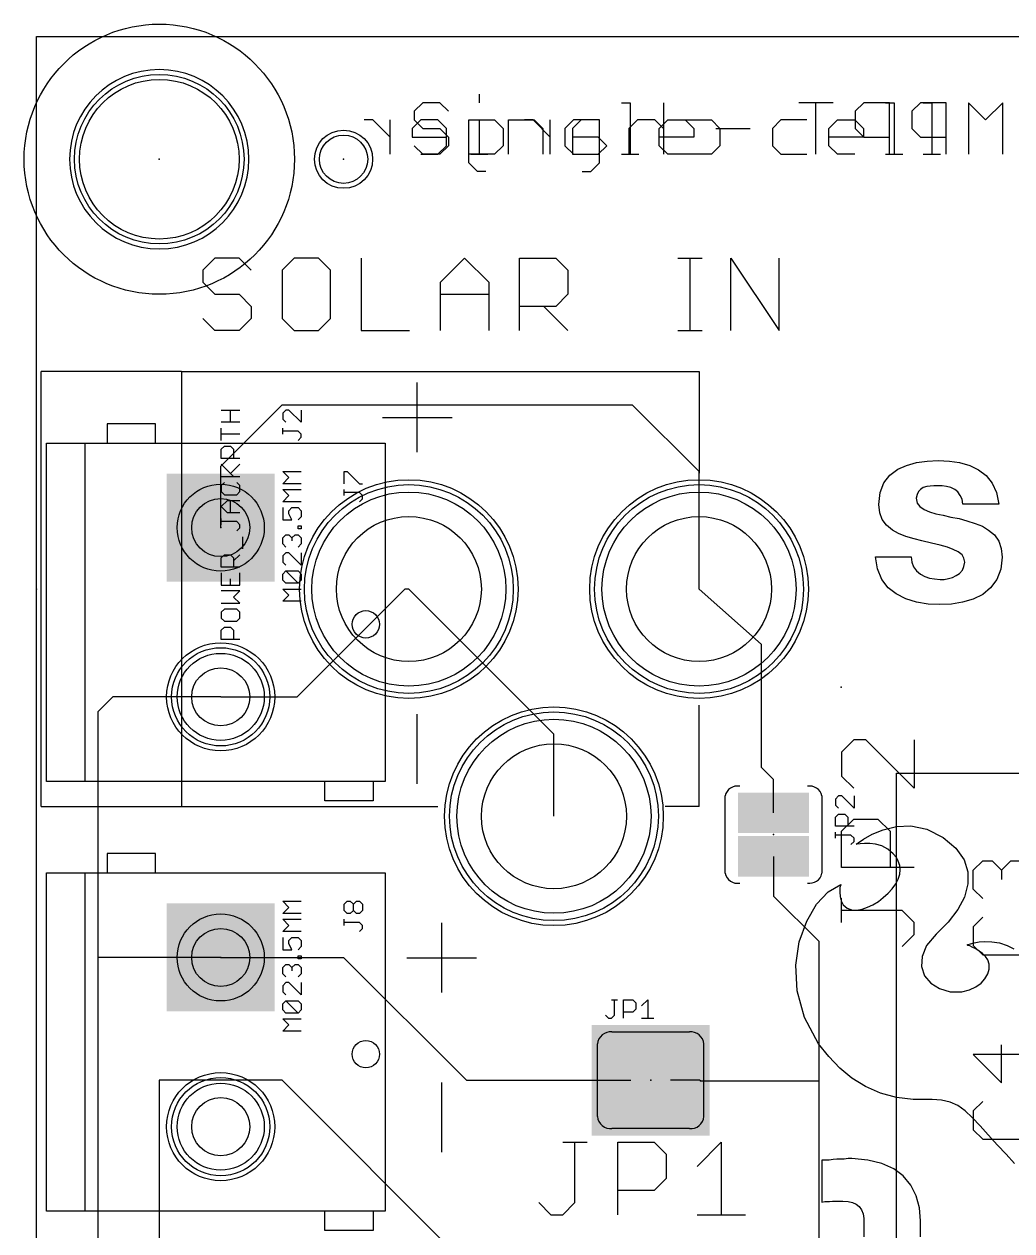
# Model space of a CAD drawing. Extents: x 0 to 134, y -27 to 47.
# Drawn here: x -0.25 to 20.17, y 22.29 to 47.24 of the extents above; entities that cross this region are included whole.
import ezdxf

# ---------------------------------------------------------------- set-up
doc = ezdxf.new("R2010")
doc.units = 0
for name, color, linetype in [('1', 14, 'CONTINUOUS'), ('16', 174, 'CONTINUOUS'), ('17', 94, 'CONTINUOUS'), ('20', 54, 'CONTINUOUS'), ('21', 54, 'CONTINUOUS'), ('22', 54, 'CONTINUOUS'), ('23', 178, 'CONTINUOUS'), ('25', 250, 'CONTINUOUS'), ('27', 250, 'CONTINUOUS'), ('29', 250, 'CONTINUOUS'), ('30', 250, 'CONTINUOUS'), ('31', 250, 'CONTINUOUS'), ('39', 14, 'CONTINUOUS'), ('41', 14, 'CONTINUOUS'), ('42', 174, 'CONTINUOUS'), ('44', 250, 'CONTINUOUS'), ('51', 54, 'CONTINUOUS')]:
    doc.layers.add(name, color=color, linetype=linetype)

# ---------------------------------------------------------------- blocks, each defined once
blk = doc.blocks.new('PIE')
blk.add_circle((0, 0), 0.5)
blk = doc.blocks.new('ROUNDP')
blk.add_circle((0, 0), 0.5)
blk = doc.blocks.new('SQUAREP')
blk.add_solid([(-0.5, -0.5), (0.5, -0.5), (-0.5, 0.5), (0.5, 0.5)])
blk = doc.blocks.new('RECT')
blk.add_solid([(-0.5, -0.5), (0.5, -0.5), (-0.5, 0.5), (0.5, 0.5)])

msp = doc.modelspace()

# ---------------------------------------------------------------- linework, layer by layer
at = {"layer": '1'}
for p, q in [((0, 46.99), (46.99, 46.99)), ((0, 0), (0, 46.99)), ((3.81, 38.1), (5.08, 39.37)), ((5.08, 39.37), (12.319, 39.37)), ((12.319, 39.37), (13.7, 37.989)), ((3.81, 36.83), (3.81, 38.1)), ((13.7, 35.56), (13.7, 37.989)), ((5.39, 33.33), (7.62, 35.56)), ((7.7, 35.56), (7.62, 35.56)), ((13.7, 35.56), (14.986, 34.417)), ((14.986, 34.417), (14.986, 31.877)), ((1.58, 33.33), (1.27, 33.02)), ((3.81, 33.33), (1.58, 33.33)), ((3.81, 33.33), (5.39, 33.33)), ((1.27, 33.02), (1.27, 27.94)), ((14.986, 31.877), (15.24, 31.623)), ((17.78, 17.78), (17.78, 31.75)), ((17.78, 31.75), (22.86, 31.75)), ((15.24, 30.93), (15.24, 31.623)), ((15.24, 30.03), (15.24, 29.21)), ((16.18, 28.27), (15.24, 29.21)), ((16.18, 25.3846), (16.18, 28.27)), ((1.27, 27.94), (1.27, 20.32)), ((3.81, 27.94), (1.27, 27.94)), ((3.81, 27.94), (6.35, 27.94)), ((6.35, 27.94), (8.89, 25.4)), ((5.08, 25.4), (2.54, 25.4)), ((2.54, 25.4), (2.54, 0)), ((8.89, 21.59), (5.08, 25.4)), ((8.89, 25.4), (11.684, 25.4)), ((11.684, 25.4), (12.2881, 25.4)), ((13.716, 25.4), (13.1119, 25.4)), ((13.716, 25.4), (13.7314, 25.3846)), ((16.18, 25.3846), (13.7314, 25.3846)), ((16.18, 19.05), (16.18, 25.3846))]:
    msp.add_line(p, q, dxfattribs=at)
at = {"layer": '16'}
for p, q in [((0, 46.99), (46.99, 46.99)), ((0, 0), (0, 46.99)), ((10.7, 32.56), (7.7, 35.56)), ((10.7, 30.86), (10.7, 32.56))]:
    msp.add_line(p, q, dxfattribs=at)
at = {"layer": '20'}
for p, q in [((0, 46.99), (46.99, 46.99)), ((0, 0), (0, 46.99))]:
    msp.add_line(p, q, dxfattribs=at)
msp.add_circle((2.54, 44.45), 1.651, dxfattribs=at)
at = {"layer": '21'}
for p, q in [((9.1571, 45.7973), (9.1571, 45.6193)), ((7.9877, 45.6193), (7.8097, 45.4414)), ((7.8097, 45.4414), (7.8097, 45.2634)), ((8.3436, 45.6193), (7.9877, 45.6193)), ((8.5215, 45.4414), (8.3436, 45.6193)), ((12.0975, 45.6193), (12.2754, 45.6193)), ((12.2754, 45.6193), (12.2754, 44.5516)), ((17.5547, 45.6193), (17.7326, 45.6193)), ((17.7326, 45.6193), (17.7326, 44.5516)), ((18.3343, 45.6193), (18.5122, 45.6193)), ((18.5122, 45.6193), (18.5122, 44.5516)), ((7.8097, 45.2634), (7.9877, 45.0855)), ((8.9791, 45.2634), (9.1571, 45.2634)), ((9.1571, 45.2634), (9.1571, 44.5516)), ((9.7587, 44.5516), (9.7587, 45.2634)), ((9.7587, 45.2634), (10.2926, 45.2634)), ((10.2926, 45.2634), (10.4705, 45.0855)), ((11.106, 45.2634), (10.9281, 45.0855)), ((11.6399, 45.2634), (11.106, 45.2634)), ((11.6399, 44.3737), (11.6399, 45.2634)), ((12.8771, 45.0855), (13.055, 45.2634)), ((13.055, 45.2634), (13.4109, 45.2634)), ((13.4109, 45.2634), (13.5889, 45.0855)), ((15.3938, 45.2634), (15.2159, 45.0855)), ((15.9277, 45.2634), (15.3938, 45.2634)), ((16.3853, 45.0855), (16.5632, 45.2634)), ((16.5632, 45.2634), (16.9191, 45.2634)), ((16.9191, 45.2634), (17.0971, 45.0855)), ((7.9877, 45.0855), (8.3436, 45.0855)), ((8.3436, 45.0855), (8.5215, 44.9075)), ((10.4705, 45.0855), (10.4705, 44.5516)), ((10.9281, 45.0855), (10.9281, 44.7296)), ((12.8771, 44.7296), (12.8771, 45.0855)), ((13.5889, 45.0855), (13.5889, 44.9075)), ((14.0465, 45.0855), (14.7583, 45.0855)), ((15.2159, 45.0855), (15.2159, 44.7296)), ((16.3853, 44.7296), (16.3853, 45.0855)), ((17.0971, 45.0855), (17.0971, 44.9075)), ((7.9877, 44.5516), (7.8097, 44.7296)), ((8.5215, 44.7296), (8.3436, 44.5516)), ((8.5215, 44.9075), (8.5215, 44.7296)), ((10.9281, 44.7296), (11.106, 44.5516)), ((13.5889, 44.9075), (12.8771, 44.9075)), ((13.055, 44.5516), (12.8771, 44.7296)), ((15.2159, 44.7296), (15.3938, 44.5516)), ((17.0971, 44.9075), (16.3853, 44.9075)), ((16.5632, 44.5516), (16.3853, 44.7296)), ((8.3436, 44.5516), (7.9877, 44.5516)), ((8.9791, 44.5516), (9.335, 44.5516)), ((11.106, 44.5516), (11.6399, 44.5516)), ((12.0975, 44.5516), (12.4534, 44.5516)), ((13.4109, 44.5516), (13.055, 44.5516)), ((15.3938, 44.5516), (15.9277, 44.5516)), ((16.9191, 44.5516), (16.5632, 44.5516)), ((17.5547, 44.5516), (17.9106, 44.5516)), ((18.3343, 44.5516), (18.6902, 44.5516)), ((11.284, 44.1957), (11.462, 44.1957)), ((11.462, 44.1957), (11.6399, 44.3737)), ((3.6917, 42.4066), (3.4417, 42.1566)), ((4.1916, 42.4066), (3.6917, 42.4066)), ((4.4416, 42.1566), (4.1916, 42.4066)), ((5.3288, 42.4066), (5.0789, 42.1566)), ((5.8288, 42.4066), (5.3288, 42.4066)), ((6.0788, 42.1566), (5.8288, 42.4066)), ((6.716, 42.4066), (6.716, 40.9067)), ((8.3532, 41.9066), (8.8531, 42.4066)), ((8.8531, 42.4066), (9.3531, 41.9066)), ((9.9903, 40.9067), (9.9903, 42.4066)), ((9.9903, 42.4066), (10.7403, 42.4066)), ((10.7403, 42.4066), (10.9902, 42.1566)), ((13.2646, 42.4066), (13.7646, 42.4066)), ((13.5146, 40.9067), (13.5146, 42.4066)), ((14.3561, 40.9067), (14.3561, 42.4066)), ((14.3561, 42.4066), (15.356, 40.9067)), ((15.356, 40.9067), (15.356, 42.4066)), ((3.4417, 42.1566), (3.4417, 41.9066)), ((5.0789, 42.1566), (5.0789, 41.1567)), ((6.0788, 41.1567), (6.0788, 42.1566)), ((10.9902, 42.1566), (10.9902, 41.6566)), ((3.4417, 41.9066), (3.6917, 41.6566)), ((8.3532, 40.9067), (8.3532, 41.9066)), ((9.3531, 41.9066), (9.3531, 40.9067)), ((3.6917, 41.6566), (4.1916, 41.6566)), ((4.1916, 41.6566), (4.4416, 41.4067)), ((8.3532, 41.6566), (9.3531, 41.6566)), ((10.9902, 41.6566), (10.7403, 41.4067)), ((4.4416, 41.4067), (4.4416, 41.1567)), ((10.7403, 41.4067), (9.9903, 41.4067)), ((10.4903, 41.4067), (10.9902, 40.9067)), ((3.6917, 40.9067), (3.4417, 41.1567)), ((4.4416, 41.1567), (4.1916, 40.9067)), ((5.0789, 41.1567), (5.3288, 40.9067)), ((5.8288, 40.9067), (6.0788, 41.1567)), ((4.1916, 40.9067), (3.6917, 40.9067)), ((5.3288, 40.9067), (5.8288, 40.9067)), ((6.716, 40.9067), (7.7159, 40.9067)), ((13.2646, 40.9067), (13.7646, 40.9067)), ((3, 40.06), (13.7, 40.06)), ((3, 40.06), (3, 31.06)), ((13.7, 40.06), (13.7, 37.96)), ((7.8731, 38.3911), (7.8731, 39.8317)), ((7.1528, 39.1114), (8.5934, 39.1114)), ((0.21, 31.58), (0.21, 38.58)), ((0.21, 38.58), (1.01, 38.58)), ((1.01, 38.58), (7.21, 38.58)), ((1.01, 31.58), (1.01, 38.58)), ((7.21, 38.58), (7.21, 31.58)), ((18.197, 38.178), (18.417, 38.208)), ((18.417, 38.208), (18.647, 38.218)), ((18.647, 38.218), (18.877, 38.208)), ((18.877, 38.208), (19.087, 38.178)), ((17.647, 37.918), (17.807, 38.038)), ((17.807, 38.038), (17.987, 38.118)), ((17.987, 38.118), (18.197, 38.178)), ((19.087, 38.178), (19.297, 38.118)), ((19.297, 38.118), (19.477, 38.028)), ((19.477, 38.028), (19.637, 37.908)), ((17.447, 37.558), (17.517, 37.758)), ((17.517, 37.758), (17.647, 37.918)), ((18.557, 37.698), (18.477, 37.688)), ((18.727, 37.698), (18.557, 37.698)), ((18.817, 37.678), (18.727, 37.698)), ((19.637, 37.908), (19.757, 37.748)), ((19.757, 37.748), (19.847, 37.558)), ((17.417, 37.308), (17.447, 37.558)), ((18.207, 37.518), (18.187, 37.438)), ((18.237, 37.578), (18.207, 37.518)), ((18.277, 37.618), (18.237, 37.578)), ((18.337, 37.658), (18.277, 37.618)), ((18.407, 37.678), (18.337, 37.658)), ((18.477, 37.688), (18.407, 37.678)), ((18.907, 37.658), (18.817, 37.678)), ((18.987, 37.618), (18.907, 37.658)), ((19.047, 37.568), (18.987, 37.618)), ((19.097, 37.498), (19.047, 37.568)), ((19.137, 37.418), (19.097, 37.498)), ((19.847, 37.558), (19.897, 37.318)), ((17.437, 37.138), (17.417, 37.308)), ((18.187, 37.438), (18.207, 37.338)), ((18.207, 37.338), (18.267, 37.268)), ((18.267, 37.268), (18.357, 37.208)), ((18.357, 37.208), (18.467, 37.158)), ((19.157, 37.318), (19.137, 37.418)), ((19.897, 37.318), (19.157, 37.318)), ((17.487, 36.998), (17.437, 37.138)), ((17.577, 36.878), (17.487, 36.998)), ((18.467, 37.158), (18.597, 37.118)), ((18.597, 37.118), (18.747, 37.088)), ((18.747, 37.088), (18.907, 37.048)), ((18.907, 37.048), (19.077, 37.018)), ((19.077, 37.018), (19.237, 36.968)), ((19.237, 36.968), (19.407, 36.918)), ((17.697, 36.778), (17.577, 36.878)), ((17.827, 36.708), (17.697, 36.778)), ((17.977, 36.648), (17.827, 36.708)), ((19.407, 36.918), (19.557, 36.858)), ((19.557, 36.858), (19.687, 36.778)), ((19.687, 36.778), (19.807, 36.678)), ((18.147, 36.598), (17.977, 36.648)), ((18.307, 36.558), (18.147, 36.598)), ((18.507, 36.508), (18.307, 36.558)), ((18.687, 36.468), (18.507, 36.508)), ((18.837, 36.428), (18.687, 36.468)), ((19.807, 36.678), (19.897, 36.548)), ((19.897, 36.548), (19.947, 36.398)), ((17.387, 35.978), (17.347, 36.228)), ((17.347, 36.228), (17.997, 36.228)), ((17.997, 36.228), (18.087, 36.228)), ((18.087, 36.228), (18.097, 36.118)), ((18.957, 36.378), (18.837, 36.428)), ((19.057, 36.328), (18.957, 36.378)), ((19.137, 36.268), (19.057, 36.328)), ((19.177, 36.198), (19.137, 36.268)), ((19.197, 36.118), (19.177, 36.198)), ((19.967, 36.218), (19.937, 35.968)), ((19.947, 36.398), (19.967, 36.218)), ((17.477, 35.758), (17.387, 35.978)), ((18.097, 36.118), (18.137, 36.018)), ((18.137, 36.018), (18.197, 35.938)), ((19.087, 35.878), (19.147, 35.948)), ((19.147, 35.948), (19.177, 36.028)), ((19.177, 36.028), (19.197, 36.118)), ((19.937, 35.968), (19.857, 35.758)), ((17.607, 35.588), (17.477, 35.758)), ((18.197, 35.938), (18.277, 35.868)), ((18.277, 35.868), (18.367, 35.818)), ((18.367, 35.818), (18.467, 35.788)), ((18.467, 35.788), (18.567, 35.768)), ((18.567, 35.768), (18.687, 35.758)), ((18.687, 35.758), (18.767, 35.758)), ((18.767, 35.758), (18.857, 35.778)), ((18.857, 35.778), (18.937, 35.798)), ((18.937, 35.798), (19.017, 35.838)), ((19.017, 35.838), (19.087, 35.878)), ((19.857, 35.758), (19.727, 35.588)), ((17.777, 35.458), (17.607, 35.588)), ((17.977, 35.358), (17.777, 35.458)), ((19.567, 35.448), (19.367, 35.348)), ((19.727, 35.588), (19.567, 35.448)), ((18.197, 35.288), (17.977, 35.358)), ((18.437, 35.248), (18.197, 35.288)), ((18.677, 35.238), (18.437, 35.248)), ((18.917, 35.248), (18.677, 35.238)), ((19.147, 35.288), (18.917, 35.248)), ((19.367, 35.348), (19.147, 35.288)), ((7.8731, 31.5331), (7.8731, 32.9737)), ((13.7, 31.06), (13.7, 33.16)), ((16.8984, 32.4382), (16.6484, 32.1882)), ((17.1484, 32.4382), (16.8984, 32.4382)), ((18.1483, 31.4383), (17.1484, 32.4382)), ((18.1483, 32.4382), (18.1483, 31.4383)), ((16.6484, 32.1882), (16.6484, 31.6883)), ((1.01, 31.58), (0.21, 31.58)), ((7.21, 31.58), (1.01, 31.58)), ((16.6484, 31.6883), (16.8984, 31.4383)), ((14.24, 29.68), (14.24, 31.28)), ((16.24, 31.28), (16.24, 29.68)), ((3, 31.06), (8.3, 31.06)), ((13.7, 31.06), (13, 31.06)), ((16.6484, 30.5511), (16.8984, 30.801)), ((16.8984, 30.801), (17.3984, 30.801)), ((17.3984, 30.801), (17.6483, 30.5511)), ((16.6484, 29.8011), (16.6484, 30.5511)), ((17.6483, 30.5511), (17.6483, 29.8011)), ((18.1483, 29.8011), (16.6484, 29.8011)), ((0.21, 22.69), (0.21, 29.69)), ((0.21, 29.69), (1.01, 29.69)), ((1.01, 29.69), (7.21, 29.69)), ((1.01, 22.69), (1.01, 29.69)), ((7.21, 29.69), (7.21, 22.69)), ((16.6484, 28.6639), (16.6484, 29.1639)), ((17.8983, 28.9139), (16.6484, 28.9139)), ((18.1483, 28.6639), (17.8983, 28.9139)), ((8.3811, 27.2151), (8.3811, 28.6557)), ((18.1483, 28.4139), (18.1483, 28.6639)), ((17.8983, 28.164), (18.1483, 28.4139)), ((7.6608, 27.9354), (9.1014, 27.9354)), ((11.9, 26.4), (13.5, 26.4)), ((11.6, 24.65), (11.6, 26.15)), ((13.8, 24.65), (13.8, 26.15)), ((8.3811, 23.9131), (8.3811, 25.3537)), ((13.5, 24.4), (11.9, 24.4)), ((10.8839, 24.1186), (11.3839, 24.1186)), ((11.1339, 22.8687), (11.1339, 24.1186)), ((12.0211, 22.6187), (12.0211, 24.1186)), ((12.0211, 24.1186), (12.7711, 24.1186)), ((12.7711, 24.1186), (13.021, 23.8686)), ((13.6583, 23.6186), (14.1582, 24.1186)), ((14.1582, 24.1186), (14.1582, 22.6187)), ((13.021, 23.8686), (13.021, 23.3686)), ((13.021, 23.3686), (12.7711, 23.1187)), ((12.7711, 23.1187), (12.0211, 23.1187)), ((10.384, 22.8687), (10.6339, 22.6187)), ((10.8839, 22.6187), (11.1339, 22.8687)), ((1.01, 22.69), (0.21, 22.69)), ((7.21, 22.69), (1.01, 22.69)), ((10.6339, 22.6187), (10.8839, 22.6187)), ((13.6583, 22.6187), (14.6582, 22.6187))]:
    msp.add_line(p, q, dxfattribs=at)
for centre, radius, start, end in [((14.49, 31.23), 0.255, 78.6901, 168.6901), ((15.99, 31.23), 0.255, 11.3099, 101.3099), ((14.49, 29.73), 0.255, 191.3099, 281.3099), ((15.99, 29.73), 0.255, 258.6901, 348.6901), ((11.875, 26.125), 0.2761, 84.8056, 174.8056), ((13.525, 26.125), 0.2761, 5.1944, 95.1944), ((11.8748, 24.6747), 0.2759, 185.1371, 275.2518), ((13.525, 24.675), 0.2761, 264.8056, 354.8056)]:
    msp.add_arc(centre, radius, start, end, dxfattribs=at)
at = {"layer": '22'}
for p, q in [((12.9632, 45.6193), (12.9632, 44.5516)), ((16.4714, 45.6193), (15.7596, 45.6193)), ((16.1155, 44.5516), (16.1155, 45.6193)), ((17.1069, 45.6193), (16.9289, 45.4414)), ((16.9289, 45.4414), (16.9289, 45.0855)), ((17.6408, 45.6193), (17.1069, 45.6193)), ((17.6408, 44.5516), (17.6408, 45.6193)), ((18.2763, 45.6193), (18.0983, 45.4414)), ((18.0983, 45.4414), (18.0983, 45.0855)), ((18.8102, 45.6193), (18.2763, 45.6193)), ((18.8102, 44.5516), (18.8102, 45.6193)), ((19.6236, 45.2634), (19.2677, 45.6193)), ((19.2677, 45.6193), (19.2677, 44.5516)), ((19.9795, 45.6193), (19.6236, 45.2634)), ((19.9795, 44.5516), (19.9795, 45.6193)), ((6.9552, 45.2634), (6.7772, 45.2634)), ((7.3111, 44.9075), (6.9552, 45.2634)), ((7.3111, 44.5516), (7.3111, 45.2634)), ((7.9466, 45.2634), (7.7687, 45.0855)), ((8.3025, 45.2634), (7.9466, 45.2634)), ((8.4805, 45.0855), (8.3025, 45.2634)), ((8.9381, 44.3737), (8.9381, 45.2634)), ((8.9381, 45.2634), (9.4719, 45.2634)), ((9.4719, 45.2634), (9.6499, 45.0855)), ((10.2685, 45.2634), (10.0905, 45.2634)), ((10.6244, 44.9075), (10.2685, 45.2634)), ((10.6244, 44.5516), (10.6244, 45.2634)), ((11.2599, 45.2634), (11.082, 45.0855)), ((11.6158, 45.2634), (11.2599, 45.2634)), ((12.4293, 45.2634), (12.2514, 45.0855)), ((12.7852, 45.2634), (12.4293, 45.2634)), ((12.9632, 45.0855), (12.7852, 45.2634)), ((13.4208, 45.2634), (13.9546, 45.2634)), ((13.9546, 45.2634), (14.1326, 45.0855)), ((7.7687, 45.0855), (7.7687, 44.9075)), ((8.4805, 44.7296), (8.4805, 45.0855)), ((9.6499, 45.0855), (9.6499, 44.7296)), ((11.082, 45.0855), (11.082, 44.5516)), ((12.2514, 45.0855), (12.2514, 44.5516)), ((14.1326, 45.0855), (14.1326, 44.7296)), ((16.9289, 45.0855), (17.1069, 44.9075)), ((18.0983, 45.0855), (18.2763, 44.9075)), ((7.7687, 44.9075), (8.4805, 44.9075)), ((8.3025, 44.5516), (8.4805, 44.7296)), ((9.6499, 44.7296), (9.4719, 44.5516)), ((11.6158, 44.9075), (11.082, 44.9075)), ((11.7938, 44.7296), (11.6158, 44.9075)), ((11.6158, 44.5516), (11.7938, 44.7296)), ((14.1326, 44.7296), (13.9546, 44.5516)), ((17.1069, 44.9075), (17.6408, 44.9075)), ((18.2763, 44.9075), (18.8102, 44.9075)), ((7.9466, 44.5516), (8.3025, 44.5516)), ((9.4719, 44.5516), (8.9381, 44.5516)), ((11.082, 44.5516), (11.6158, 44.5516)), ((13.9546, 44.5516), (13.4208, 44.5516)), ((9.116, 44.1957), (8.9381, 44.3737)), ((9.294, 44.1957), (9.116, 44.1957)), ((17.1, 30.39), (17.28, 30.49)), ((17.28, 30.49), (17.51, 30.58)), ((17.51, 30.58), (17.78, 30.65)), ((17.78, 30.65), (18.08, 30.66)), ((18.08, 30.66), (18.41, 30.59)), ((18.41, 30.59), (18.75, 30.42)), ((16.95, 30.28), (16.99, 30.31)), ((16.97, 30.28), (16.95, 30.28)), ((17.03, 30.29), (16.97, 30.28)), ((16.99, 30.31), (17.1, 30.39)), ((17.12, 30.3), (17.03, 30.29)), ((17.23, 30.3), (17.12, 30.3)), ((17.35, 30.28), (17.23, 30.3)), ((17.48, 30.25), (17.35, 30.28)), ((17.6, 30.18), (17.48, 30.25)), ((18.75, 30.42), (19.01, 30.2)), ((17.71, 30.08), (17.6, 30.18)), ((17.78, 30.01), (17.71, 30.08)), ((17.82, 29.93), (17.78, 30.01)), ((19.01, 30.2), (19.18, 29.96)), ((19.18, 29.96), (19.26, 29.71)), ((17.85, 29.84), (17.82, 29.93)), ((17.86, 29.75), (17.85, 29.84)), ((17.85, 29.66), (17.86, 29.75)), ((19.26, 29.71), (19.26, 29.46)), ((17.69, 29.36), (17.77, 29.46)), ((17.77, 29.46), (17.82, 29.56)), ((17.82, 29.56), (17.85, 29.66)), ((19.26, 29.46), (19.19, 29.19)), ((16.13, 29.04), (16.37, 29.3)), ((16.37, 29.3), (16.63, 29.45)), ((16.62, 29.42), (16.61, 29.37)), ((16.61, 29.37), (16.61, 29.29)), ((16.61, 29.29), (16.62, 29.2)), ((16.63, 29.44), (16.62, 29.42)), ((16.63, 29.45), (16.63, 29.44)), ((17.51, 29.18), (17.61, 29.27)), ((17.61, 29.27), (17.69, 29.36)), ((15.93, 28.69), (16.13, 29.04)), ((16.62, 29.2), (16.64, 29.11)), ((16.64, 29.11), (16.68, 29.03)), ((16.68, 29.03), (16.76, 28.96)), ((16.76, 28.96), (16.87, 28.92)), ((17.07, 28.94), (17.18, 28.98)), ((17.18, 28.98), (17.29, 29.03)), ((17.29, 29.03), (17.41, 29.1)), ((17.41, 29.1), (17.51, 29.18)), ((19.19, 29.19), (19.05, 28.93)), ((16.87, 28.92), (16.96, 28.92)), ((16.96, 28.92), (17.07, 28.94)), ((19.05, 28.93), (18.85, 28.67)), ((15.77, 28.26), (15.93, 28.69)), ((18.85, 28.67), (18.6, 28.42)), ((15.7, 27.78), (15.77, 28.26)), ((18.6, 28.42), (18.4, 28.19)), ((19.24, 28.2), (19.26, 28.21)), ((19.26, 28.21), (19.31, 28.22)), ((19.31, 28.22), (19.39, 28.24)), ((19.39, 28.24), (19.49, 28.26)), ((19.49, 28.26), (19.61, 28.27)), ((19.61, 28.27), (19.75, 28.26)), ((19.75, 28.26), (19.91, 28.24)), ((19.91, 28.24), (20.07, 28.19)), ((18.31, 27.96), (18.3, 27.75)), ((18.4, 28.19), (18.31, 27.96)), ((19.26, 28.19), (19.24, 28.2)), ((19.3, 28.18), (19.26, 28.19)), ((19.35, 28.15), (19.3, 28.18)), ((19.42, 28.12), (19.35, 28.15)), ((19.49, 28.07), (19.42, 28.12)), ((19.56, 28.02), (19.49, 28.07)), ((19.62, 27.96), (19.56, 28.02)), ((19.67, 27.89), (19.62, 27.96)), ((20.07, 28.19), (20.21, 28.12)), ((15.73, 27.25), (15.7, 27.78)), ((18.3, 27.75), (18.36, 27.56)), ((19.7, 27.8), (19.67, 27.89)), ((19.7, 27.7), (19.7, 27.8)), ((18.36, 27.56), (18.49, 27.41)), ((19.53, 27.41), (19.61, 27.5)), ((19.61, 27.5), (19.67, 27.6)), ((19.67, 27.6), (19.7, 27.7)), ((15.88, 26.7), (15.73, 27.25)), ((18.49, 27.41), (18.67, 27.3)), ((18.67, 27.3), (18.89, 27.23)), ((18.89, 27.23), (19.13, 27.23)), ((19.13, 27.23), (19.29, 27.27)), ((19.29, 27.27), (19.42, 27.33)), ((19.42, 27.33), (19.53, 27.41)), ((16.17, 26.15), (15.88, 26.7)), ((16.38, 25.89), (16.17, 26.15)), ((16.61, 25.65), (16.38, 25.89)), ((16.86, 25.44), (16.61, 25.65)), ((17.14, 25.27), (16.86, 25.44)), ((17.45, 25.13), (17.14, 25.27)), ((17.78, 25.04), (17.45, 25.13)), ((18.13, 25), (17.78, 25.04)), ((18.52, 25), (18.13, 25)), ((18.71, 24.99), (18.52, 25)), ((18.89, 24.95), (18.71, 24.99)), ((19.05, 24.88), (18.89, 24.95)), ((19.2, 24.77), (19.05, 24.88)), ((19.35, 24.63), (19.2, 24.77)), ((19.51, 24.46), (19.35, 24.63)), ((19.68, 24.27), (19.51, 24.46)), ((19.87, 24.06), (19.68, 24.27)), ((20.05, 23.87), (19.87, 24.06)), ((16.39, 23.75), (16.24, 23.75)), ((16.24, 23.75), (16.24, 22.88)), ((16.47, 23.76), (16.39, 23.75)), ((16.55, 23.77), (16.47, 23.76)), ((16.7, 23.77), (16.55, 23.77)), ((16.78, 23.78), (16.7, 23.77)), ((16.86, 23.78), (16.78, 23.78)), ((17.19, 23.75), (16.86, 23.78)), ((17.48, 23.68), (17.19, 23.75)), ((20.22, 23.68), (20.05, 23.87)), ((17.73, 23.57), (17.48, 23.68)), ((17.92, 23.42), (17.73, 23.57)), ((18.08, 23.23), (17.92, 23.42)), ((18.19, 23.01), (18.08, 23.23)), ((18.26, 22.76), (18.19, 23.01)), ((16.24, 22.88), (16.3, 22.89)), ((16.3, 22.89), (16.4, 22.89)), ((16.4, 22.89), (16.46, 22.9)), ((16.46, 22.9), (16.67, 22.9)), ((16.67, 22.9), (16.78, 22.89)), ((16.78, 22.89), (16.87, 22.87)), ((16.87, 22.87), (16.95, 22.84)), ((16.95, 22.84), (17.01, 22.79)), ((17.01, 22.79), (17.06, 22.72)), ((17.06, 22.72), (17.09, 22.64)), ((18.28, 22.49), (18.26, 22.76)), ((17.09, 22.64), (17.11, 22.54)), ((17.11, 22.54), (17.11, 22.16)), ((18.28, 22.16), (18.28, 22.49))]:
    msp.add_line(p, q, dxfattribs=at)
at = {"layer": '23'}
for p in [(2.54, 44.45), (6.35, 44.45), (3.81, 36.83), (0, 35.56), (16.637, 33.528), (15.24, 30.48), (3.81, 27.94), (12.7, 25.4)]:
    msp.add_point(p, dxfattribs=at)
at = {"layer": '25'}
for p, q in [((5.1559, 39.2627), (5.0924, 39.1992)), ((5.0924, 39.1992), (5.0924, 39.072)), ((5.2195, 39.2627), (5.1559, 39.2627)), ((5.4737, 39.0085), (5.2195, 39.2627)), ((5.4737, 39.2627), (5.4737, 39.0085)), ((5.0924, 39.072), (5.1559, 39.0085)), ((5.0924, 38.7614), (5.0924, 38.8885)), ((5.4101, 38.8249), (5.0924, 38.8249)), ((5.4737, 38.7614), (5.4101, 38.8249)), ((5.4101, 38.6343), (5.4737, 38.6978)), ((5.4737, 38.6978), (5.4737, 38.7614)), ((6.3624, 37.7385), (6.3624, 37.9927)), ((6.3624, 37.9927), (6.4259, 37.9927)), ((6.4259, 37.9927), (6.6801, 37.7385)), ((6.6801, 37.7385), (6.7437, 37.7385)), ((6.3624, 37.4914), (6.3624, 37.6185)), ((6.6801, 37.5549), (6.3624, 37.5549)), ((6.7437, 37.4914), (6.6801, 37.5549)), ((6.7437, 37.4278), (6.7437, 37.4914)), ((6.6801, 37.3643), (6.7437, 37.4278)), ((16.5859, 31.2807), (16.5224, 31.2172)), ((16.5224, 31.2172), (16.5224, 31.09)), ((16.6495, 31.2807), (16.5859, 31.2807)), ((16.9037, 31.0265), (16.6495, 31.2807)), ((16.9037, 31.2807), (16.9037, 31.0265)), ((16.5224, 31.09), (16.5859, 31.0265)), ((16.5224, 30.8429), (16.5859, 30.9065)), ((16.5224, 30.6523), (16.5224, 30.8429)), ((16.5859, 30.9065), (16.713, 30.9065)), ((16.713, 30.9065), (16.7766, 30.8429)), ((16.7766, 30.8429), (16.7766, 30.6523)), ((16.9037, 30.6523), (16.5224, 30.6523)), ((16.5224, 30.4052), (16.5224, 30.5323)), ((16.8401, 30.4687), (16.5224, 30.4687)), ((16.9037, 30.4052), (16.8401, 30.4687)), ((16.8401, 30.2781), (16.9037, 30.3416)), ((16.9037, 30.3416), (16.9037, 30.4052)), ((19.3698, 29.7449), (19.5647, 29.9398)), ((19.3698, 29.3551), (19.3698, 29.7449)), ((19.5647, 29.9398), (19.7596, 29.9398)), ((19.7596, 29.9398), (19.9545, 29.7449)), ((19.9545, 29.7449), (20.1494, 29.9398)), ((19.9545, 29.7449), (19.9545, 29.55)), ((20.1494, 29.9398), (20.3443, 29.9398)), ((19.5647, 29.1602), (19.3698, 29.3551)), ((6.3624, 29.0392), (6.4259, 29.1027)), ((6.3624, 28.912), (6.3624, 29.0392)), ((6.4259, 29.1027), (6.4895, 29.1027)), ((6.4895, 29.1027), (6.553, 29.0392)), ((6.553, 29.0392), (6.6166, 29.1027)), ((6.553, 28.912), (6.553, 29.0392)), ((6.6166, 29.1027), (6.6801, 29.1027)), ((6.6801, 29.1027), (6.7437, 29.0392)), ((6.7437, 29.0392), (6.7437, 28.912)), ((6.4259, 28.8485), (6.3624, 28.912)), ((6.3624, 28.6014), (6.3624, 28.7285)), ((6.4895, 28.8485), (6.4259, 28.8485)), ((6.553, 28.912), (6.4895, 28.8485)), ((6.6166, 28.8485), (6.553, 28.912)), ((6.6801, 28.8485), (6.6166, 28.8485)), ((6.7437, 28.912), (6.6801, 28.8485)), ((19.5647, 28.7704), (19.3698, 28.5755)), ((6.6801, 28.6649), (6.3624, 28.6649)), ((6.7437, 28.6014), (6.6801, 28.6649)), ((6.6801, 28.4743), (6.7437, 28.5378)), ((6.7437, 28.5378), (6.7437, 28.6014)), ((19.3698, 28.5755), (19.3698, 28.1857)), ((19.3698, 28.1857), (19.5647, 27.9908)), ((19.5647, 27.9908), (20.3443, 27.9908)), ((11.89, 27.064), (12.0171, 27.064)), ((11.9536, 26.7463), (11.9536, 27.064)), ((12.1371, 26.6827), (12.1371, 27.064)), ((12.1371, 27.064), (12.3278, 27.064)), ((12.3278, 27.064), (12.3913, 27.0005)), ((12.3913, 27.0005), (12.3913, 26.8734)), ((12.5113, 26.9369), (12.6384, 27.064)), ((12.6384, 27.064), (12.6384, 26.6827)), ((11.7629, 26.7463), (11.8265, 26.6827)), ((11.89, 26.6827), (11.9536, 26.7463)), ((12.3278, 26.8098), (12.1371, 26.8098)), ((12.3913, 26.8734), (12.3278, 26.8098)), ((11.8265, 26.6827), (11.89, 26.6827)), ((12.5113, 26.6827), (12.7655, 26.6827)), ((19.9545, 25.3502), (19.9545, 26.1298)), ((20.5392, 25.9349), (19.3698, 25.9349)), ((19.3698, 25.9349), (19.9545, 25.3502)), ((19.5647, 24.9604), (19.3698, 24.7655)), ((19.3698, 24.7655), (19.3698, 24.3757)), ((19.3698, 24.3757), (19.5647, 24.1808)), ((19.5647, 24.1808), (20.3443, 24.1808))]:
    msp.add_line(p, q, dxfattribs=at)
at = {"layer": '27'}
for p, q in [((3.8224, 39.2627), (4.2037, 39.2627)), ((4.013, 39.0085), (4.013, 39.2627)), ((4.2037, 39.0085), (3.8224, 39.0085)), ((3.8224, 38.6343), (3.8224, 38.8885)), ((4.2037, 38.7614), (3.8224, 38.7614)), ((3.8224, 38.4507), (3.8859, 38.5143)), ((3.8224, 38.2601), (3.8224, 38.4507)), ((3.8859, 38.5143), (4.013, 38.5143)), ((4.013, 38.5143), (4.0766, 38.4507)), ((4.0766, 38.4507), (4.0766, 38.2601)), ((4.2037, 38.2601), (3.8224, 38.2601)), ((4.0766, 37.8859), (3.8224, 38.1401)), ((4.013, 37.9494), (4.2037, 38.1401)), ((5.2195, 37.8656), (5.0924, 37.9927)), ((5.0924, 37.9927), (5.4737, 37.9927)), ((3.8224, 37.8859), (4.2037, 37.8859)), ((3.8859, 37.7659), (3.8224, 37.7023)), ((3.8224, 37.7023), (3.8224, 37.5752)), ((4.2037, 37.7023), (4.1401, 37.7659)), ((4.2037, 37.5752), (4.2037, 37.7023)), ((5.0924, 37.7385), (5.2195, 37.8656)), ((5.4737, 37.7385), (5.0924, 37.7385)), ((3.8224, 37.5752), (3.8859, 37.5117)), ((3.8859, 37.5117), (4.1401, 37.5117)), ((4.1401, 37.5117), (4.2037, 37.5752)), ((5.2195, 37.4914), (5.0924, 37.6185)), ((5.0924, 37.6185), (5.4737, 37.6185)), ((5.0924, 37.3643), (5.2195, 37.4914)), ((3.8224, 37.2645), (3.9495, 37.3917)), ((3.9495, 37.1374), (3.8224, 37.2645)), ((3.9495, 37.3917), (4.2037, 37.3917)), ((4.013, 37.1374), (4.013, 37.3917)), ((5.4737, 37.3643), (5.0924, 37.3643)), ((5.0924, 37.2443), (5.0924, 36.9901)), ((5.2195, 37.1807), (5.283, 37.2443)), ((5.283, 37.2443), (5.4101, 37.2443)), ((5.4101, 37.2443), (5.4737, 37.1807)), ((3.8224, 36.8903), (3.8224, 37.0175)), ((4.1401, 36.9539), (3.8224, 36.9539)), ((4.2037, 37.1374), (3.9495, 37.1374)), ((4.2037, 36.8903), (4.1401, 36.9539)), ((5.0924, 36.9901), (5.283, 36.9901)), ((5.2195, 37.1172), (5.2195, 37.1807)), ((5.283, 36.9901), (5.2195, 37.1172)), ((5.4737, 37.0536), (5.4101, 36.9901)), ((5.4737, 37.1807), (5.4737, 37.0536)), ((4.1401, 36.7632), (4.2037, 36.8268)), ((4.2037, 36.8268), (4.2037, 36.8903)), ((5.4101, 36.803), (5.4101, 36.8665)), ((5.4101, 36.8665), (5.4737, 36.8665)), ((5.4737, 36.803), (5.4101, 36.803)), ((5.4737, 36.8665), (5.4737, 36.803)), ((4.2673, 36.389), (4.2673, 36.6432)), ((5.0924, 36.6194), (5.1559, 36.683)), ((5.0924, 36.4923), (5.0924, 36.6194)), ((5.1559, 36.4288), (5.0924, 36.4923)), ((5.1559, 36.683), (5.2195, 36.683)), ((5.2195, 36.683), (5.283, 36.6194)), ((5.283, 36.6194), (5.3466, 36.683)), ((5.283, 36.6194), (5.283, 36.5559)), ((5.3466, 36.683), (5.4101, 36.683)), ((5.4101, 36.683), (5.4737, 36.6194)), ((5.4737, 36.4923), (5.4101, 36.4288)), ((5.4737, 36.6194), (5.4737, 36.4923)), ((3.8224, 36.2055), (3.8859, 36.269)), ((3.8224, 36.0148), (3.8224, 36.2055)), ((3.8859, 36.269), (4.013, 36.269)), ((4.013, 36.269), (4.0766, 36.2055)), ((4.0766, 36.1419), (4.2037, 36.269)), ((4.0766, 36.2055), (4.0766, 36.0148)), ((5.1559, 36.3088), (5.0924, 36.2452)), ((5.0924, 36.2452), (5.0924, 36.1181)), ((5.2195, 36.3088), (5.1559, 36.3088)), ((5.4737, 36.0546), (5.2195, 36.3088)), ((5.4737, 36.3088), (5.4737, 36.0546)), ((4.2037, 36.0148), (3.8224, 36.0148)), ((5.0924, 36.1181), (5.1559, 36.0546)), ((3.8224, 35.8948), (3.8224, 35.6406)), ((4.013, 35.6406), (4.013, 35.7677)), ((4.2037, 35.6406), (4.2037, 35.8948)), ((5.0924, 35.871), (5.1559, 35.9346)), ((5.0924, 35.7439), (5.0924, 35.871)), ((5.1559, 35.6804), (5.0924, 35.7439)), ((5.1559, 35.9346), (5.4101, 35.9346)), ((5.4101, 35.6804), (5.1559, 35.9346)), ((5.4101, 35.9346), (5.4737, 35.871)), ((5.4737, 35.7439), (5.4101, 35.6804)), ((5.4737, 35.871), (5.4737, 35.7439)), ((3.8224, 35.6406), (4.2037, 35.6406)), ((4.2037, 35.5206), (3.8224, 35.5206)), ((4.0766, 35.3935), (4.2037, 35.5206)), ((5.2195, 35.4333), (5.0924, 35.5604)), ((5.0924, 35.5604), (5.4737, 35.5604)), ((5.4101, 35.6804), (5.1559, 35.6804)), ((3.8224, 35.2664), (4.2037, 35.2664)), ((4.2037, 35.2664), (4.0766, 35.3935)), ((5.0924, 35.3061), (5.2195, 35.4333)), ((5.4737, 35.3061), (5.0924, 35.3061)), ((3.8859, 35.1464), (3.8224, 35.0829)), ((3.8224, 35.0829), (3.8224, 34.9558)), ((3.8224, 34.9558), (3.8859, 34.8922)), ((4.1401, 35.1464), (3.8859, 35.1464)), ((4.2037, 35.0829), (4.1401, 35.1464)), ((4.1401, 34.8922), (4.2037, 34.9558)), ((4.2037, 34.9558), (4.2037, 35.0829)), ((3.8224, 34.7087), (3.8859, 34.7722)), ((3.8224, 34.518), (3.8224, 34.7087)), ((3.8859, 34.8922), (4.1401, 34.8922)), ((3.8859, 34.7722), (4.013, 34.7722)), ((4.013, 34.7722), (4.0766, 34.7087)), ((4.0766, 34.7087), (4.0766, 34.518)), ((4.2037, 34.518), (3.8224, 34.518)), ((5.2195, 28.9756), (5.0924, 29.1027)), ((5.0924, 29.1027), (5.4737, 29.1027)), ((5.0924, 28.8485), (5.2195, 28.9756)), ((5.4737, 28.8485), (5.0924, 28.8485)), ((5.2195, 28.6014), (5.0924, 28.7285)), ((5.0924, 28.7285), (5.4737, 28.7285)), ((5.0924, 28.4743), (5.2195, 28.6014)), ((5.4737, 28.4743), (5.0924, 28.4743)), ((5.0924, 28.3543), (5.0924, 28.1001)), ((5.2195, 28.2907), (5.283, 28.3543)), ((5.2195, 28.2272), (5.2195, 28.2907)), ((5.283, 28.1001), (5.2195, 28.2272)), ((5.283, 28.3543), (5.4101, 28.3543)), ((5.4101, 28.3543), (5.4737, 28.2907)), ((5.4737, 28.2907), (5.4737, 28.1636)), ((5.0924, 28.1001), (5.283, 28.1001)), ((5.4737, 28.1636), (5.4101, 28.1001)), ((5.4101, 27.913), (5.4101, 27.9765)), ((5.4101, 27.9765), (5.4737, 27.9765)), ((5.4737, 27.9765), (5.4737, 27.913)), ((5.0924, 27.7294), (5.1559, 27.793)), ((5.0924, 27.6023), (5.0924, 27.7294)), ((5.1559, 27.793), (5.2195, 27.793)), ((5.2195, 27.793), (5.283, 27.7294)), ((5.283, 27.7294), (5.3466, 27.793)), ((5.283, 27.7294), (5.283, 27.6659)), ((5.3466, 27.793), (5.4101, 27.793)), ((5.4737, 27.913), (5.4101, 27.913)), ((5.4101, 27.793), (5.4737, 27.7294)), ((5.4737, 27.7294), (5.4737, 27.6023)), ((5.1559, 27.5388), (5.0924, 27.6023)), ((5.4737, 27.6023), (5.4101, 27.5388)), ((5.1559, 27.4188), (5.0924, 27.3552)), ((5.0924, 27.3552), (5.0924, 27.2281)), ((5.0924, 27.2281), (5.1559, 27.1646)), ((5.2195, 27.4188), (5.1559, 27.4188)), ((5.4737, 27.1646), (5.2195, 27.4188)), ((5.4737, 27.4188), (5.4737, 27.1646)), ((5.0924, 26.981), (5.1559, 27.0446)), ((5.0924, 26.8539), (5.0924, 26.981)), ((5.1559, 27.0446), (5.4101, 27.0446)), ((5.4101, 26.7904), (5.1559, 27.0446)), ((5.4101, 27.0446), (5.4737, 26.981)), ((5.4737, 26.981), (5.4737, 26.8539)), ((5.1559, 26.7904), (5.0924, 26.8539)), ((5.4101, 26.7904), (5.1559, 26.7904)), ((5.4737, 26.8539), (5.4101, 26.7904)), ((5.2195, 26.5433), (5.0924, 26.6704)), ((5.0924, 26.6704), (5.4737, 26.6704)), ((5.0924, 26.4161), (5.2195, 26.5433)), ((5.4737, 26.4161), (5.0924, 26.4161))]:
    msp.add_line(p, q, dxfattribs=at)
at = {"layer": '29'}
msp.add_circle((2.54, 44.45), 1.7526, dxfattribs=at)
at = {"layer": '30'}
msp.add_circle((2.54, 44.45), 1.7526, dxfattribs=at)
at = {"layer": '39'}
msp.add_circle((2.54, 44.45), 2.794, dxfattribs=at)
at = {"layer": '41'}
for start, end in [(90, 270), (270, 90)]:
    msp.add_arc((2.54, 44.45), 1.8542, start, end, dxfattribs=at)
at = {"layer": '42'}
for start, end in [(90, 270), (270, 90)]:
    msp.add_arc((2.54, 44.45), 1.8542, start, end, dxfattribs=at)
at = {"layer": '44'}
for centre, radius in [((3.81, 36.83), 0.6), ((7.7, 35.56), 1.4986), ((13.7, 35.56), 1.4986), ((3.81, 33.33), 0.6), ((10.7, 30.86), 1.4986), ((3.81, 27.94), 0.6), ((3.81, 24.44), 0.6)]:
    msp.add_circle(centre, radius, dxfattribs=at)
at = {"layer": '51'}
for p, q in [((3, 40.06), (0.1, 40.06)), ((0.1, 31.06), (0.1, 40.06)), ((2.46, 38.98), (1.46, 38.98)), ((1.46, 38.98), (1.46, 38.58)), ((2.46, 38.58), (2.46, 38.98)), ((5.96, 31.18), (5.96, 31.58)), ((6.96, 31.58), (6.96, 31.18)), ((0.1, 31.06), (3, 31.06)), ((6.96, 31.18), (5.96, 31.18)), ((2.46, 30.09), (1.46, 30.09)), ((1.46, 30.09), (1.46, 29.69)), ((2.46, 29.69), (2.46, 30.09)), ((5.96, 22.29), (5.96, 22.69)), ((6.96, 22.69), (6.96, 22.29)), ((6.96, 22.29), (5.96, 22.29))]:
    msp.add_line(p, q, dxfattribs=at)
for centre in [(6.81, 34.83), (6.81, 25.94)]:
    msp.add_circle(centre, 0.2828, dxfattribs=at)

# ---------------------------------------------------------------- block references
at = {"layer": '1'}
msp.add_blockref('PIE', (6.35, 44.45), dxfattribs=at)
at = {"layer": '1', "xscale": 0.635, "yscale": 1.27, "rotation": 270}
for p in [(15.24, 30.93), (15.24, 30.03)]:
    msp.add_blockref('RECT', p, dxfattribs=at)
at = {"layer": '1', "xscale": 0.635, "yscale": 1.27}
for p in [(12.2881, 25.4), (13.1119, 25.4)]:
    msp.add_blockref('RECT', p, dxfattribs=at)
at = {"layer": '17', "rotation": 270}
for name, p, xscale, yscale in [('SQUAREP', (3.81, 36.83), 2.032, 2.032), ('SQUAREP', (3.81, 36.83), 2.032, 2.032), ('ROUNDP', (3.81, 36.83), 1.8, 1.8), ('ROUNDP', (3.81, 36.83), 1.8, 1.8), ('ROUNDP', (7.7, 35.56), 4.318, 4.318), ('ROUNDP', (7.7, 35.56), 4.318, 4.318), ('ROUNDP', (13.7, 35.56), 4.318, 4.318), ('ROUNDP', (13.7, 35.56), 4.318, 4.318), ('ROUNDP', (7.7, 35.56), 4.0132, 4.0132), ('ROUNDP', (7.7, 35.56), 4.0132, 4.0132), ('ROUNDP', (13.7, 35.56), 4.0132, 4.0132), ('ROUNDP', (13.7, 35.56), 4.0132, 4.0132), ('ROUNDP', (3.81, 33.33), 2.032, 2.032), ('ROUNDP', (3.81, 33.33), 2.032, 2.032), ('ROUNDP', (3.81, 33.33), 1.8, 1.8), ('ROUNDP', (3.81, 33.33), 1.8, 1.8), ('SQUAREP', (3.81, 27.94), 2.032, 2.032), ('SQUAREP', (3.81, 27.94), 2.032, 2.032), ('ROUNDP', (3.81, 27.94), 1.8, 1.8), ('ROUNDP', (3.81, 27.94), 1.8, 1.8), ('ROUNDP', (3.81, 24.44), 2.032, 2.032), ('ROUNDP', (3.81, 24.44), 2.032, 2.032), ('ROUNDP', (3.81, 24.44), 1.8, 1.8), ('ROUNDP', (3.81, 24.44), 1.8, 1.8)]:
    msp.add_blockref(name, p, dxfattribs=dict(at, xscale=xscale, yscale=yscale))
at = {"layer": '17'}
for xscale, yscale in [(4.318, 4.318), (4.318, 4.318), (4.0132, 4.0132), (4.0132, 4.0132)]:
    msp.add_blockref('ROUNDP', (10.7, 30.86), dxfattribs=dict(at, xscale=xscale, yscale=yscale))
at = {"layer": '29'}
for name, p, xscale, yscale in [('PIE', (6.35, 44.45), 1.2032, 1.2032), ('ROUNDP', (10.7, 30.86), 4.5212, 4.5212), ('RECT', (12.2881, 25.4), 0.8382, 1.4732), ('RECT', (13.1119, 25.4), 0.8382, 1.4732)]:
    msp.add_blockref(name, p, dxfattribs=dict(at, xscale=xscale, yscale=yscale))
at = {"layer": '29', "rotation": 270}
for name, p, xscale, yscale in [('SQUAREP', (3.81, 36.83), 2.2352, 2.2352), ('ROUNDP', (7.7, 35.56), 4.5212, 4.5212), ('ROUNDP', (13.7, 35.56), 4.5212, 4.5212), ('ROUNDP', (3.81, 33.33), 2.2352, 2.2352), ('RECT', (15.24, 30.93), 0.8382, 1.4732), ('RECT', (15.24, 30.03), 0.8382, 1.4732), ('SQUAREP', (3.81, 27.94), 2.2352, 2.2352), ('ROUNDP', (3.81, 24.44), 2.2352, 2.2352)]:
    msp.add_blockref(name, p, dxfattribs=dict(at, xscale=xscale, yscale=yscale))
at = {"layer": '30', "rotation": 270}
for name, p, xscale, yscale in [('SQUAREP', (3.81, 36.83), 2.2352, 2.2352), ('ROUNDP', (7.7, 35.56), 4.5212, 4.5212), ('ROUNDP', (13.7, 35.56), 4.5212, 4.5212), ('ROUNDP', (3.81, 33.33), 2.2352, 2.2352), ('SQUAREP', (3.81, 27.94), 2.2352, 2.2352), ('ROUNDP', (3.81, 24.44), 2.2352, 2.2352)]:
    msp.add_blockref(name, p, dxfattribs=dict(at, xscale=xscale, yscale=yscale))
at = {"layer": '30', "xscale": 4.5212, "yscale": 4.5212}
msp.add_blockref('ROUNDP', (10.7, 30.86), dxfattribs=at)
at = {"layer": '31'}
for p, xscale, yscale in [((12.7, 25.4), 2.4384, 2.286), ((12.2881, 25.4), 0.635, 1.27), ((13.1119, 25.4), 0.635, 1.27)]:
    msp.add_blockref('RECT', p, dxfattribs=dict(at, xscale=xscale, yscale=yscale))

doc.saveas('drawing.dxf')
